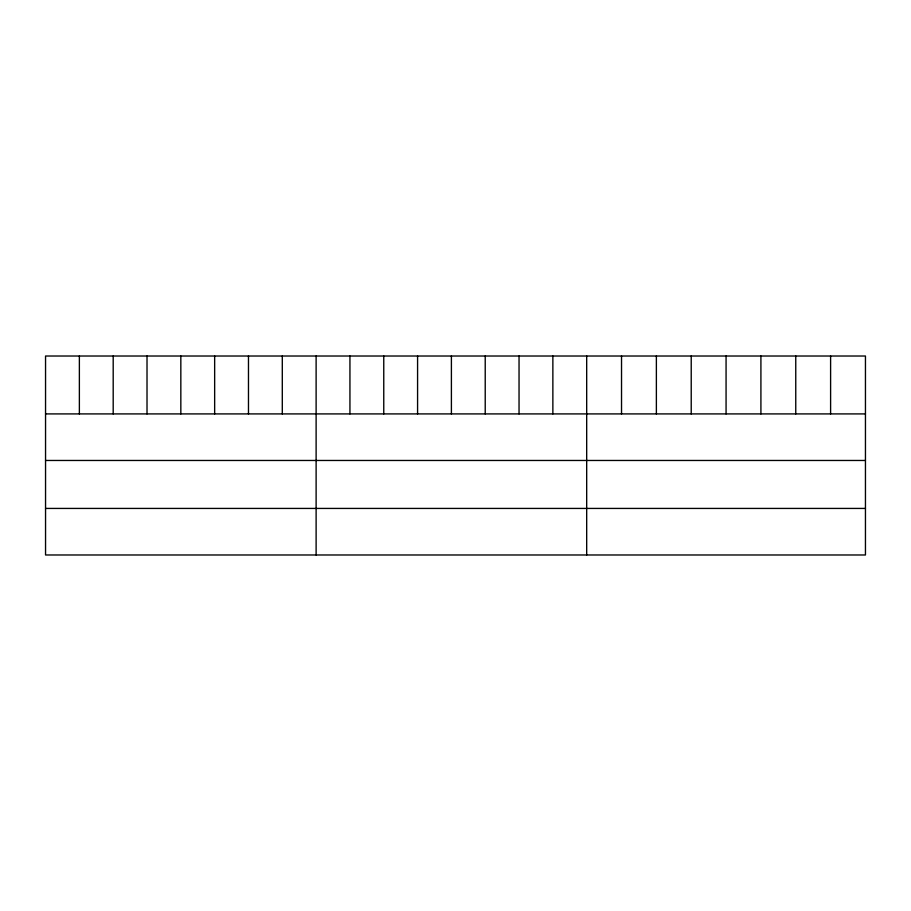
<?xml version="1.0" encoding="UTF-8"?>
<svg xmlns="http://www.w3.org/2000/svg" width="911" height="911" viewBox="0 0 911 911"><rect width="100%" height="100%" fill="white"/><g stroke="black" fill="none" stroke-linecap="round" stroke-linejoin="round"><path stroke-width="1.37" d="M865.45 413.913L865.45 554.981L45.55 554.981L45.55 356.019L865.45 356.019L865.45 413.913L45.55 413.913M45.55 460.465L865.45 460.465M45.55 508.429L865.45 508.429M830.604 356.019L830.604 413.913M795.758 356.019L795.758 413.913M760.913 356.019L760.913 413.913M726.067 356.019L726.067 413.913M691.221 356.019L691.221 413.913M656.375 356.019L656.375 413.913M621.53 356.019L621.53 413.913M586.684 356.019L586.684 554.981M552.863 356.019L552.863 413.913M519.042 356.019L519.042 413.913M485.221 356.019L485.221 413.913M451.4 356.019L451.4 413.913M417.58 356.019L417.58 413.913M383.759 356.019L383.759 413.913M349.938 356.019L349.938 413.913M316.117 356.019L316.117 554.981M282.296 356.019L282.296 413.913M248.475 356.019L248.475 413.913M214.654 356.019L214.654 413.913M180.834 356.019L180.834 413.913M147.013 356.019L147.013 413.913M113.192 356.019L113.192 413.913M79.371 356.019L79.371 413.913"/></g></svg>
